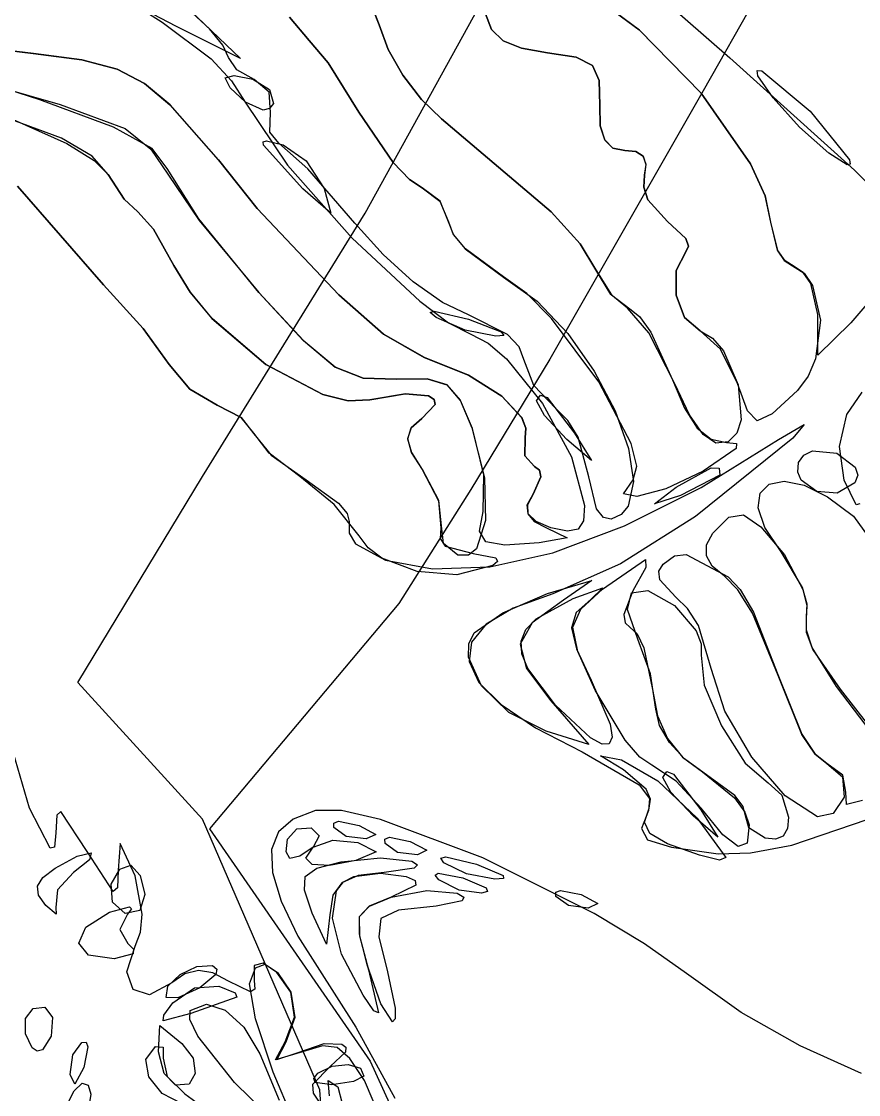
# Model space of a CAD drawing. Extents: x -886 to 651, y -59 to 942.
# Drawn here: x -199.21 to -170.37, y 56.71 to 93.68 of the extents above; entities that cross this region are included whole.
import ezdxf

# ---------------------------------------------------------------- set-up
doc = ezdxf.new("R2010")
doc.units = 0

msp = doc.modelspace()

# ---------------------------------------------------------------- linework, layer by layer
at = {"layer": 'IMAGES'}
for p, q in [((-168.62504, 103.833968), (-175.72465, 91.287068)), ((-187.36132, 87.078098), (-181.99608, 96.816378)), ((-175.72465, 91.287068), (-181.0059, 82.042928)), ((-192.9746, 77.998018), (-187.36132, 87.078098)), ((-181.0059, 82.042928), (-183.730295, 77.555377)), ((-197.26561, 70.900358), (-192.9746, 77.998018)), ((-183.730295, 77.555377), (-186.20707, 73.624958)), ((-186.20707, 73.624958), (-192.7266, 65.865188)), ((-192.9746, 66.195278), (-197.26561, 70.900358)), ((-188.92968, 56.869108), (-192.9746, 66.195278)), ((-192.7266, 65.865188), (-187.19731, 57.859328)), ((-187.19731, 57.859328), (-185.071933, 53.237257)), ((-188.70275, 53.691373), (-188.92968, 56.869108))]:
    msp.add_line(p, q, dxfattribs=at)
at = {"layer": 'Layer 1'}
for p, q in [((-186.87835, 93.563655), (-187.531535, 95.216705)), ((-187.531445, 95.217019), (-186.87826, 93.56397)), ((-192.727046, 93.431292), (-194.126237, 94.724478)), ((-195.86526, 94.614145), (-194.36075, 93.658486)), ((-193.88936, 93.51472), (-195.423975, 94.326402)), ((-193.65028, 94.29759), (-191.65945, 92.40092)), ((-177.154735, 94.500392), (-174.80567, 92.42583)), ((-183.22246, 93.9448), (-183.009897, 93.403019)), ((-183.008888, 93.403504), (-183.22145, 93.945285)), ((-178.974156, 94.167373), (-177.923312, 93.387469)), ((-177.919826, 93.38661), (-178.970667, 94.166514)), ((-194.36075, 93.658486), (-192.669112, 92.398357)), ((-189.969616, 93.824267), (-189.29787, 93.02774)), ((-189.29728, 93.027763), (-189.968996, 93.824396)), ((-186.570248, 92.718683), (-186.87835, 93.563655)), ((-186.87826, 93.56397), (-186.570158, 92.719)), ((-191.65945, 92.40092), (-193.88936, 93.51472)), ((-192.270867, 92.869187), (-192.727046, 93.431292)), ((-183.009897, 93.403019), (-182.610322, 93.016118)), ((-182.609313, 93.016602), (-183.008888, 93.403504)), ((-177.923312, 93.387469), (-175.792491, 91.209098)), ((-175.789013, 91.208239), (-177.919826, 93.38661)), ((-192.07615, 92.444297), (-192.270867, 92.869187)), ((-189.29787, 93.02774), (-188.639842, 92.252476)), ((-188.639222, 92.252601), (-189.29728, 93.027763)), ((-182.610322, 93.016118), (-181.983351, 92.758747)), ((-181.982341, 92.759231), (-182.609313, 93.016602)), ((-200.490569, 92.788554), (-198.79805, 92.57742)), ((-198.79614, 92.576663), (-200.488659, 92.787794)), ((-198.79805, 92.57742), (-197.126808, 92.357753)), ((-197.124898, 92.356995), (-198.79614, 92.576663)), ((-191.789932, 92.013185), (-192.07615, 92.444297)), ((-186.063269, 91.826444), (-186.570248, 92.718683)), ((-186.570158, 92.719), (-186.063179, 91.826763)), ((-181.983351, 92.758747), (-181.0886, 92.60556)), ((-181.08759, 92.606045), (-181.982341, 92.759231)), ((-181.0886, 92.60556), (-180.099654, 92.446902)), ((-180.098637, 92.447388), (-181.08759, 92.606045)), ((-180.099654, 92.446902), (-179.53893, 92.161378)), ((-179.537901, 92.161864), (-180.098637, 92.447388)), ((-198.578815, 90.98039), (-202.74637, 92.316249)), ((-197.126808, 92.357753), (-195.914672, 92.038737)), ((-195.912762, 92.037978), (-197.124898, 92.356995)), ((-192.669112, 92.398357), (-191.972341, 91.635845)), ((-188.639842, 92.252476), (-187.58874, 90.55859)), ((-187.58815, 90.558613), (-188.639222, 92.252601)), ((-179.53893, 92.161378), (-179.302491, 91.64435)), ((-179.30146, 91.644835), (-179.537901, 92.161864)), ((-174.80567, 92.42583), (-170.50758, 88.55237)), ((-201.441269, 91.848319), (-197.869707, 90.816936)), ((-195.914672, 92.038737), (-194.967411, 91.54749)), ((-194.965501, 91.546731), (-195.912762, 92.037978)), ((-192.18835, 91.741348), (-191.878233, 91.823852)), ((-192.011015, 91.397771), (-192.18835, 91.741348)), ((-191.878233, 91.823852), (-191.23378, 91.697518)), ((-191.18408, 91.68215), (-191.789932, 92.013185)), ((-185.427768, 90.993198), (-186.063269, 91.826444)), ((-186.063179, 91.826763), (-185.427678, 90.993517)), ((-173.834559, 91.806906), (-173.866874, 91.988081)), ((-173.866874, 91.988081), (-173.69861, 91.97852)), ((-173.308589, 91.045426), (-173.834559, 91.806906)), ((-173.69861, 91.97852), (-172.04, 90.5895)), ((-194.967411, 91.54749), (-194.09079, 90.81113)), ((-194.08888, 90.810373), (-194.965501, 91.546731)), ((-191.48346, 90.89642), (-192.011015, 91.397771)), ((-191.972341, 91.635845), (-191.50009, 90.905476)), ((-191.23378, 91.697518), (-190.662679, 91.335861)), ((-190.676227, 91.23945), (-191.18408, 91.68215)), ((-190.662679, 91.335861), (-190.52888, 90.85259)), ((-179.302491, 91.64435), (-179.2864, 90.79118)), ((-179.28539, 90.791665), (-179.30146, 91.644835)), ((-197.827728, 89.6633), (-201.88424, 91.145289)), ((-196.035394, 90.036185), (-198.578815, 90.98039)), ((-190.62565, 90.53987), (-190.676227, 91.23945)), ((-184.7341, 90.325205), (-185.427768, 90.993198)), ((-185.427678, 90.993517), (-184.73401, 90.32552)), ((-175.792491, 91.209098), (-174.09512, 88.775028)), ((-174.091643, 88.774169), (-175.789013, 91.208239)), ((-172.401489, 90.040233), (-173.308589, 91.045426)), ((-200.667871, 90.833535), (-197.648405, 89.473832)), ((-197.869707, 90.816936), (-195.63436, 89.994489)), ((-194.09079, 90.81113), (-192.42333, 88.91249)), ((-192.42142, 88.911733), (-194.08888, 90.810373)), ((-191.50009, 90.905476), (-190.039019, 88.727127)), ((-190.882559, 90.630394), (-191.48346, 90.89642)), ((-190.659157, 90.679746), (-190.882559, 90.630394)), ((-190.52888, 90.85259), (-190.659157, 90.679746)), ((-190.52888, 90.85259), (-190.52888, 90.85259)), ((-179.2864, 90.79118), (-179.26576, 90.08984)), ((-179.264758, 90.090325), (-179.28539, 90.791665)), ((-190.655744, 89.865431), (-190.62565, 90.53987)), ((-187.58874, 90.55859), (-186.398644, 88.822155)), ((-186.398054, 88.822177), (-187.58815, 90.558613)), ((-180.960956, 87.126259), (-184.7341, 90.325205)), ((-184.73401, 90.32552), (-180.960866, 87.12657)), ((-172.04, 90.5895), (-170.680428, 88.911444)), ((-172.04, 90.5895), (-172.04, 90.5895)), ((-194.70862, 89.307497), (-196.035394, 90.036185)), ((-195.63436, 89.994489), (-195.63432, 89.994494)), ((-195.63432, 89.994494), (-194.746936, 89.283814)), ((-190.34185, 89.48318), (-190.655744, 89.865431)), ((-179.26576, 90.08984), (-179.113596, 89.596489)), ((-179.112594, 89.596974), (-179.264758, 90.090325)), ((-171.39405, 89.13748), (-172.401489, 90.040233)), ((-196.77116, 89.034473), (-197.827728, 89.6633)), ((-190.879045, 89.532755), (-190.765898, 89.568799)), ((-190.86924, 89.414527), (-190.879045, 89.532755)), ((-190.765898, 89.568799), (-190.18915, 89.43547)), ((-189.34053, 88.602257), (-190.34185, 89.48318)), ((-179.113596, 89.596489), (-178.830447, 89.312093)), ((-178.82944, 89.312578), (-179.112594, 89.596974)), ((-197.648405, 89.473832), (-196.700621, 88.891417)), ((-194.746936, 89.283814), (-194.16187, 88.423594)), ((-194.19101, 88.618189), (-194.70862, 89.307497)), ((-189.50846, 87.91409), (-190.86924, 89.414527)), ((-190.18915, 89.43547), (-189.399921, 88.874032)), ((-178.830447, 89.312093), (-178.41685, 89.23762)), ((-178.41584, 89.238105), (-178.82944, 89.312578)), ((-178.41685, 89.23762), (-178.038389, 89.198911)), ((-178.037374, 89.199396), (-178.41584, 89.238105)), ((-178.038389, 89.198911), (-177.793134, 89.034521)), ((-177.79212, 89.035006), (-178.037374, 89.199396)), ((-170.758074, 88.741458), (-171.39405, 89.13748)), ((-196.21986, 88.411639), (-196.77116, 89.034473)), ((-196.700621, 88.891417), (-196.22214, 88.41138)), ((-192.42333, 88.91249), (-191.08318, 87.23319)), ((-191.08127, 87.232433), (-192.42142, 88.911733)), ((-189.399921, 88.874032), (-188.77822, 87.92182)), ((-186.398644, 88.822155), (-185.84196, 88.233257)), ((-185.84137, 88.233279), (-186.398054, 88.822177)), ((-177.793134, 89.034521), (-177.691232, 88.757357)), ((-177.690221, 88.757842), (-177.79212, 89.035006)), ((-177.691232, 88.757357), (-177.74283, 88.380325)), ((-177.74182, 88.38081), (-177.690221, 88.757842)), ((-174.09512, 88.775028), (-173.586088, 87.6755)), ((-173.582607, 87.67464), (-174.091643, 88.774169)), ((-170.651961, 88.761324), (-170.758074, 88.741458)), ((-170.680428, 88.911444), (-170.651961, 88.761324)), ((-196.22214, 88.41138), (-195.67098, 87.555783)), ((-195.6687, 87.556041), (-196.21986, 88.411639)), ((-193.099101, 86.884475), (-194.19101, 88.618189)), ((-194.16187, 88.423594), (-193.089099, 86.82752)), ((-190.039019, 88.727127), (-187.810735, 86.209212)), ((-187.71785, 86.72889), (-189.34053, 88.602257)), ((-177.74283, 88.380325), (-177.76926, 87.970527)), ((-177.76825, 87.971011), (-177.74182, 88.38081)), ((-170.50758, 88.55237), (-169.986584, 88.036907)), ((-196.37992, 84.603922), (-199.34256, 88.006702)), ((-199.34254, 88.007146), (-196.3799, 84.604366)), ((-185.84196, 88.233257), (-185.40633, 87.94492)), ((-185.40574, 87.944943), (-185.84137, 88.233279)), ((-188.548196, 87.076414), (-189.50846, 87.91409)), ((-188.77822, 87.92182), (-188.77822, 87.92179)), ((-188.77822, 87.92179), (-188.548196, 87.076414)), ((-185.40633, 87.94492), (-184.787865, 87.491688)), ((-184.787264, 87.49171), (-185.40574, 87.944943)), ((-177.76926, 87.970527), (-177.629455, 87.534188)), ((-177.628445, 87.534672), (-177.76825, 87.971011)), ((-173.586088, 87.6755), (-173.39795, 86.76812)), ((-173.39446, 86.76726), (-173.582607, 87.67464)), ((-195.67098, 87.555783), (-195.19887, 87.12422)), ((-195.19659, 87.124479), (-195.6687, 87.556041)), ((-184.787865, 87.491688), (-184.49661, 86.77466)), ((-184.49602, 86.774683), (-184.787264, 87.49171)), ((-177.629455, 87.534188), (-176.9546, 86.790545)), ((-176.95359, 86.79103), (-177.628445, 87.534672)), ((-195.19887, 87.12422), (-194.66177, 86.527222)), ((-194.65949, 86.52748), (-195.19659, 87.124479)), ((-191.08318, 87.23319), (-188.27828, 84.26115)), ((-188.27637, 84.260393), (-191.08127, 87.232433)), ((-179.955163, 86.019289), (-180.960956, 87.126259)), ((-180.960866, 87.12657), (-179.955073, 86.019602)), ((-194.66177, 86.527222), (-193.95436, 85.27387)), ((-193.95208, 85.274129), (-194.65949, 86.52748)), ((-191.03121, 84.347369), (-193.099101, 86.884475)), ((-193.089099, 86.82752), (-191.02917, 84.347654)), ((-186.749832, 85.647851), (-187.71785, 86.72889)), ((-184.49661, 86.77466), (-184.328907, 86.344714)), ((-184.327993, 86.34572), (-184.49602, 86.774683)), ((-176.9546, 86.790545), (-176.323506, 86.205819)), ((-176.322504, 86.206307), (-176.95359, 86.79103)), ((-173.39795, 86.76812), (-173.173281, 85.798226)), ((-173.153826, 85.792349), (-173.39446, 86.76726)), ((-187.810735, 86.209212), (-185.482611, 84.038475)), ((-184.328907, 86.344714), (-183.915304, 85.842988)), ((-183.913557, 85.846664), (-184.327993, 86.34572)), ((-176.323506, 86.205819), (-176.231069, 85.941498)), ((-176.230062, 85.941985), (-176.322504, 86.206307)), ((-183.915304, 85.842988), (-182.59944, 84.8737)), ((-182.59497, 84.886143), (-183.913557, 85.846664)), ((-179.41409, 85.120855), (-179.955163, 86.019289)), ((-179.955073, 86.019602), (-179.414, 85.12117)), ((-176.231069, 85.941498), (-176.31534, 85.741755)), ((-176.31433, 85.74224), (-176.230062, 85.941985)), ((-173.173281, 85.798226), (-172.933962, 85.449856)), ((-172.897003, 85.438548), (-173.153826, 85.792349)), ((-185.714517, 84.712489), (-186.749832, 85.647851)), ((-176.31534, 85.741755), (-176.65535, 85.098026)), ((-176.65434, 85.09851), (-176.31433, 85.74224)), ((-172.933962, 85.449856), (-172.64289, 85.25858)), ((-172.58461, 85.24064), (-172.897003, 85.438548)), ((-193.95436, 85.27387), (-193.395323, 84.349163)), ((-193.393043, 84.349422), (-193.95208, 85.274129)), ((-178.904814, 84.269901), (-179.41409, 85.120855)), ((-179.414, 85.12117), (-178.881432, 84.262958)), ((-176.65535, 85.098026), (-176.656364, 84.254734)), ((-176.655354, 84.255217), (-176.65434, 85.09851)), ((-172.64289, 85.25858), (-172.246272, 85.012968)), ((-172.272155, 85.032583), (-172.58461, 85.24064)), ((-184.703266, 83.996522), (-185.714517, 84.712489)), ((-182.59944, 84.8737), (-181.446128, 84.047175)), ((-181.802141, 84.312636), (-182.59497, 84.886143)), ((-172.015181, 84.651154), (-172.272155, 85.032583)), ((-172.246272, 85.012968), (-171.952903, 84.587421)), ((-195.014036, 83.104824), (-196.37992, 84.603922)), ((-196.3799, 84.604366), (-195.014011, 83.105266)), ((-193.395323, 84.349163), (-192.644475, 83.447128)), ((-192.642195, 83.447388), (-193.393043, 84.349422)), ((-189.495973, 82.690297), (-191.03121, 84.347369)), ((-191.02917, 84.347654), (-189.493933, 82.69058)), ((-180.947615, 83.45021), (-181.802141, 84.312636)), ((-171.77408, 83.58543), (-172.015181, 84.651154)), ((-171.952903, 84.587421), (-171.68371, 83.390249)), ((-188.27828, 84.26115), (-186.732225, 82.907821)), ((-186.730281, 82.907178), (-188.27637, 84.260393)), ((-185.482611, 84.038475), (-184.489663, 83.297904)), ((-183.80744, 83.57367), (-184.703266, 83.996522)), ((-181.446128, 84.047175), (-180.387029, 82.926797)), ((-178.33055, 83.803005), (-178.904814, 84.269901)), ((-178.881432, 84.262958), (-178.25117, 83.77861)), ((-176.656364, 84.254734), (-176.36546, 83.475407)), ((-176.36445, 83.47589), (-176.655354, 84.255217)), ((-170.083696, 83.941966), (-170.63221, 83.29711)), ((-185.125741, 83.654104), (-184.984051, 83.703808)), ((-184.92101, 83.475676), (-185.125741, 83.654104)), ((-184.984051, 83.703808), (-183.80756, 83.423846)), ((-182.463817, 82.88945), (-183.80744, 83.57367)), ((-177.593715, 82.957115), (-178.33055, 83.803005)), ((-178.25117, 83.77861), (-177.918405, 83.518307)), ((-171.76708, 82.18055), (-171.77408, 83.58543)), ((-192.644475, 83.447128), (-190.788695, 81.863159)), ((-190.786415, 81.863419), (-192.642195, 83.447388)), ((-183.926009, 83.043798), (-184.92101, 83.475676)), ((-184.489663, 83.297904), (-183.72202, 82.901656)), ((-183.80756, 83.423846), (-182.680338, 82.985809)), ((-179.311615, 81.264135), (-180.947615, 83.45021)), ((-177.918405, 83.518307), (-177.52969, 82.970801)), ((-176.36546, 83.475407), (-175.82972, 83.023575)), ((-175.82871, 83.02406), (-176.36445, 83.47589)), ((-171.68371, 83.390249), (-171.850913, 82.054528)), ((-170.63221, 83.29711), (-171.76708, 82.18055)), ((-194.1218, 81.863662), (-195.014036, 83.104824)), ((-195.014011, 83.105266), (-194.12177, 81.864106)), ((-186.732225, 82.907821), (-185.32792, 82.10253)), ((-185.32601, 82.101773), (-186.730281, 82.907178)), ((-182.86182, 82.83389), (-183.926009, 83.043798)), ((-183.72202, 82.901656), (-183.130586, 82.594984)), ((-182.591975, 82.864405), (-182.86182, 82.833888)), ((-182.86182, 82.833888), (-182.86182, 82.83389)), ((-182.680338, 82.985809), (-182.591975, 82.864405)), ((-182.062115, 82.465666), (-182.463817, 82.88945)), ((-180.387029, 82.926797), (-179.473653, 81.628586)), ((-176.69356, 81.194965), (-177.593715, 82.957115)), ((-177.52969, 82.970801), (-176.77779, 81.33492)), ((-175.82972, 83.023575), (-175.397007, 82.770623)), ((-175.126331, 82.389961), (-175.82871, 83.02406)), ((-188.398953, 81.767528), (-189.495973, 82.690297)), ((-189.493933, 82.69058), (-188.396913, 81.76781)), ((-183.130586, 82.594984), (-182.498138, 82.058972)), ((-181.90021, 82.03558), (-182.062115, 82.465666)), ((-175.397007, 82.770623), (-175.023228, 82.335878)), ((-185.32792, 82.10253), (-183.808707, 81.491295)), ((-183.806797, 81.490537), (-185.32601, 82.101773)), ((-174.54168, 81.20952), (-175.126331, 82.389961)), ((-175.023228, 82.335878), (-174.51225, 81.155732)), ((-193.406762, 81.016104), (-194.1218, 81.863662)), ((-194.12177, 81.864106), (-193.406741, 81.016552)), ((-190.788695, 81.863159), (-188.829715, 80.826125)), ((-188.827435, 80.826385), (-190.786415, 81.863419)), ((-187.4356, 81.38632), (-188.398953, 81.767528)), ((-188.396913, 81.76781), (-187.43356, 81.386602)), ((-182.498138, 82.058972), (-181.251094, 80.511592)), ((-181.550445, 81.141857), (-181.90021, 82.03558)), ((-171.850913, 82.054528), (-172.103037, 81.455794)), ((-186.30137, 81.353929), (-187.4356, 81.38632)), ((-187.43356, 81.386602), (-186.29933, 81.354214)), ((-185.228241, 81.361643), (-186.30137, 81.353929)), ((-186.29933, 81.354214), (-185.227305, 81.362432)), ((-184.545838, 81.15461), (-185.228241, 81.361643)), ((-185.227305, 81.362432), (-184.548241, 81.158068)), ((-183.808707, 81.491295), (-182.656024, 80.773742)), ((-182.654114, 80.772984), (-183.806797, 81.490537)), ((-179.473653, 81.628586), (-178.757511, 80.268565)), ((-172.103037, 81.455794), (-172.47011, 80.96772)), ((-192.46692, 80.463352), (-193.406762, 81.016104)), ((-193.406741, 81.016552), (-192.4669, 80.463806)), ((-184.548241, 81.158068), (-184.092042, 80.631627)), ((-184.08204, 80.621727), (-184.545838, 81.15461)), ((-180.79655, 80.34539), (-181.550445, 81.141857)), ((-178.203262, 79.138984), (-179.311615, 81.264135)), ((-176.77779, 81.33492), (-176.36964, 80.353907)), ((-176.187061, 80.128676), (-176.69356, 81.194965)), ((-174.199262, 80.259327), (-174.54168, 81.20952)), ((-174.51225, 81.155732), (-174.416329, 79.952586)), ((-188.829715, 80.826125), (-187.949867, 80.60776)), ((-187.947587, 80.60802), (-188.827435, 80.826385)), ((-187.949867, 80.60776), (-187.21023, 80.64019)), ((-187.20795, 80.640449), (-187.947587, 80.60802)), ((-187.21023, 80.64019), (-185.984308, 80.850523)), ((-185.982036, 80.850782), (-187.20795, 80.640449)), ((-185.984308, 80.850523), (-185.186472, 80.782721)), ((-185.1842, 80.782981), (-185.982036, 80.850782)), ((-185.186472, 80.782721), (-184.990208, 80.659446)), ((-184.987933, 80.659705), (-185.1842, 80.782981)), ((-184.990208, 80.659446), (-184.951508, 80.484548)), ((-184.949231, 80.484807), (-184.987933, 80.659705)), ((-184.092042, 80.631627), (-183.68861, 79.673614)), ((-183.66473, 79.651889), (-184.08204, 80.621727)), ((-182.656024, 80.773742), (-181.970266, 80.029685)), ((-181.968356, 80.028928), (-182.654114, 80.772984)), ((-181.45887, 80.6051), (-181.322331, 80.809332)), ((-181.322331, 80.809332), (-181.091211, 80.719503)), ((-181.091211, 80.719503), (-180.15332, 79.49439)), ((-172.47011, 80.96772), (-173.340958, 80.159144)), ((-170.775826, 80.136839), (-170.246561, 80.904719)), ((-191.643026, 80.037956), (-192.46692, 80.463352)), ((-192.4669, 80.463806), (-191.641197, 80.031435)), ((-184.951508, 80.484548), (-185.4142, 80.003765)), ((-185.41192, 80.004024), (-184.949231, 80.484807)), ((-181.188934, 80.102328), (-181.45887, 80.6051)), ((-181.251094, 80.511592), (-180.262677, 78.684844)), ((-180.384218, 79.934532), (-180.79655, 80.34539)), ((-178.757511, 80.268565), (-178.290113, 78.962756)), ((-176.36964, 80.353907), (-175.928727, 79.672545)), ((-173.858181, 79.916108), (-174.199262, 80.259327)), ((-191.20671, 79.4966), (-191.643026, 80.037956)), ((-191.641197, 80.031435), (-191.20059, 79.473309)), ((-185.4142, 80.003765), (-185.78248, 79.674038)), ((-185.7802, 79.674301), (-185.41192, 80.004024)), ((-181.970266, 80.029685), (-181.833858, 79.67266)), ((-181.831948, 79.671903), (-181.968356, 80.028928)), ((-180.42027, 79.27756), (-181.188934, 80.102328)), ((-180.031567, 79.353444), (-180.384218, 79.934532)), ((-175.723277, 79.452546), (-176.187061, 80.128676)), ((-174.416329, 79.952586), (-174.561373, 79.489089)), ((-173.340958, 80.159144), (-173.858181, 79.916108)), ((-171.020874, 79.036326), (-170.775826, 80.136839)), ((-185.78248, 79.674038), (-185.902604, 79.297331)), ((-185.900324, 79.297594), (-185.7802, 79.674301)), ((-183.68861, 79.673614), (-183.260153, 77.954613)), ((-183.282335, 78.064407), (-183.66473, 79.651889)), ((-181.833858, 79.67266), (-181.85183, 79.33894)), ((-181.84992, 79.338183), (-181.831948, 79.671903)), ((-175.928727, 79.672545), (-175.448639, 79.283376)), ((-173.1225, 79.275939), (-172.238011, 79.790452)), ((-172.238011, 79.790452), (-172.634977, 79.319533)), ((-190.674497, 78.80018), (-191.20671, 79.4966)), ((-191.20059, 79.473309), (-190.601951, 78.741467)), ((-185.902604, 79.297331), (-185.774176, 78.83343)), ((-185.771896, 78.833693), (-185.900324, 79.297594)), ((-181.85183, 79.33894), (-181.863495, 78.711956)), ((-181.861667, 78.7112), (-181.84992, 79.338183)), ((-179.57353, 78.548742), (-180.42027, 79.27756)), ((-180.15332, 79.49439), (-179.57353, 78.548742)), ((-180.15332, 79.49439), (-180.15332, 79.49439)), ((-179.6551, 77.98975), (-180.031567, 79.353444)), ((-178.008295, 78.352713), (-178.203262, 79.138984)), ((-172.634977, 79.319533), (-175.98486, 76.617859)), ((-175.794899, 77.626272), (-173.1225, 79.275939)), ((-175.284998, 79.147855), (-175.723277, 79.452546)), ((-175.448639, 79.283376), (-174.92296, 79.17894)), ((-174.85501, 79.195885), (-175.284998, 79.147855)), ((-174.92296, 79.17894), (-174.56785, 79.142836)), ((-174.561373, 79.489089), (-174.85501, 79.195885)), ((-174.56785, 79.142836), (-174.58286, 78.965086)), ((-189.62, 78.00197), (-190.674497, 78.80018)), ((-185.774176, 78.83343), (-185.3968, 78.242125)), ((-185.39452, 78.242384), (-185.771896, 78.833693)), ((-178.290113, 78.962756), (-178.122968, 77.827181)), ((-174.58286, 78.965086), (-175.72275, 78.185249)), ((-172.259328, 78.740009), (-171.951906, 78.885354)), ((-171.951906, 78.885354), (-171.11649, 78.801106)), ((-171.11649, 78.801106), (-170.485219, 78.325416)), ((-170.86824, 77.876959), (-171.020874, 79.036326)), ((-190.601951, 78.741467), (-189.3963, 77.891439)), ((-181.863495, 78.711956), (-181.53562, 78.347436)), ((-181.53371, 78.346679), (-181.861667, 78.7112)), ((-180.262677, 78.684844), (-179.81468, 77.004056)), ((-172.460813, 78.155009), (-172.43552, 78.483577)), ((-172.43552, 78.483577), (-172.259328, 78.740009)), ((-185.3968, 78.242125), (-184.839889, 77.159217)), ((-184.831328, 77.179631), (-185.39452, 78.242384)), ((-183.30284, 76.800389), (-183.282335, 78.064407)), ((-181.53562, 78.347436), (-181.362773, 78.217164)), ((-181.360852, 78.216408), (-181.53371, 78.346679)), ((-181.362773, 78.217164), (-181.313418, 77.993763)), ((-181.311492, 77.993007), (-181.360852, 78.216408)), ((-178.13885, 77.885823), (-178.008295, 78.352713)), ((-175.72275, 78.185249), (-177.007432, 77.580307)), ((-176.65499, 77.633623), (-175.443944, 78.301557)), ((-175.15161, 78.05096), (-176.50209, 77.342258)), ((-175.443944, 78.301557), (-175.171808, 78.294164)), ((-175.171808, 78.294164), (-175.15161, 78.05096)), ((-175.15161, 78.05096), (-175.15161, 78.05096)), ((-172.342642, 77.871412), (-172.460813, 78.155009)), ((-170.398764, 78.047041), (-170.4924, 77.786056)), ((-170.485219, 78.325416), (-170.398764, 78.047041)), ((-188.43141, 77.041807), (-189.62, 78.00197)), ((-189.3963, 77.891439), (-188.285474, 77.084227)), ((-183.260153, 77.954613), (-183.215775, 76.48213)), ((-181.313418, 77.993763), (-181.57942, 77.392861)), ((-181.57751, 77.392104), (-181.311492, 77.993007)), ((-179.390809, 76.889458), (-179.6551, 77.98975)), ((-178.462862, 77.399935), (-178.13885, 77.885823)), ((-178.122968, 77.827181), (-178.307587, 76.977862)), ((-173.762048, 77.425646), (-173.450534, 77.737673)), ((-173.450534, 77.737673), (-172.930857, 77.835401)), ((-172.930857, 77.835401), (-172.244524, 77.698368)), ((-171.80959, 77.487123), (-172.342642, 77.871412)), ((-172.244524, 77.698368), (-171.433043, 77.306112)), ((-170.4924, 77.78606), (-171.103722, 77.426681)), ((-170.454539, 77.027258), (-170.86824, 77.876959)), ((-170.4924, 77.786056), (-170.4924, 77.78606)), ((-181.780142, 77.021735), (-181.57751, 77.392104)), ((-181.57942, 77.392861), (-181.777944, 77.030738)), ((-178.003262, 77.308316), (-178.462862, 77.399935)), ((-178.429395, 76.30679), (-175.794899, 77.626272)), ((-177.007432, 77.580307), (-178.003262, 77.308316)), ((-177.397495, 77.058174), (-176.65499, 77.633623)), ((-176.50209, 77.342258), (-177.397495, 77.058174)), ((-173.823892, 76.919783), (-173.762048, 77.425646)), ((-171.103722, 77.426681), (-171.80959, 77.487123)), ((-171.433043, 77.306112), (-170.53792, 76.63817)), ((-187.57681, 75.956), (-188.43141, 77.041807)), ((-188.285474, 77.084227), (-187.983324, 76.723919)), ((-184.839889, 77.159217), (-184.75775, 76.229135)), ((-184.73408, 76.298014), (-184.831328, 77.179631)), ((-181.74921, 76.710623), (-181.780142, 77.021735)), ((-181.777944, 77.030738), (-181.765931, 76.715572)), ((-179.81468, 77.004056), (-179.845219, 76.478798)), ((-178.307587, 76.977862), (-178.547905, 76.696805)), ((-173.594558, 76.240547), (-173.823892, 76.919783)), ((-170.319537, 77.06497), (-170.454539, 77.027258)), ((-187.983324, 76.723919), (-187.91483, 76.455309)), ((-183.422939, 76.122499), (-183.30284, 76.800389)), ((-181.765931, 76.715572), (-181.544175, 76.449344)), ((-181.480566, 76.450861), (-181.74921, 76.710623)), ((-179.159561, 76.593497), (-179.390809, 76.889458)), ((-178.89548, 76.53082), (-179.159561, 76.593497)), ((-178.547905, 76.696805), (-178.89548, 76.53082)), ((-175.98486, 76.617859), (-178.564906, 74.991306)), ((-175.38762, 76.048988), (-174.840638, 76.600273)), ((-174.840638, 76.600273), (-174.333034, 76.685709)), ((-174.333034, 76.685709), (-173.737055, 76.266677)), ((-170.53792, 76.638183), (-169.883789, 75.722073)), ((-170.53792, 76.63817), (-170.53792, 76.638183)), ((-187.91483, 76.455309), (-187.920992, 76.049395)), ((-184.75775, 76.229135), (-184.785373, 75.864865)), ((-184.664479, 75.693145), (-184.73408, 76.298014)), ((-183.215775, 76.48213), (-183.527594, 75.510927)), ((-181.544175, 76.449344), (-181.11347, 76.234031)), ((-180.97006, 76.234544), (-181.480566, 76.450861)), ((-181.11347, 76.234031), (-180.406619, 75.889693)), ((-180.395252, 76.112471), (-180.97006, 76.234544)), ((-180.898643, 75.373698), (-178.429395, 76.30679)), ((-180.029524, 76.187746), (-180.395252, 76.112471)), ((-179.845219, 76.478798), (-180.029524, 76.187746)), ((-173.737055, 76.266677), (-172.92495, 75.304559)), ((-173.03254, 75.4084), (-173.594558, 76.240547)), ((-187.920992, 76.049395), (-187.694844, 75.684562)), ((-187.258587, 75.540594), (-187.57681, 75.956)), ((-184.785373, 75.864865), (-184.610496, 75.596522)), ((-183.208353, 75.753466), (-183.422939, 76.122499)), ((-180.406619, 75.889693), (-181.36809, 75.713269)), ((-175.604716, 75.648822), (-175.38762, 76.048988)), ((-187.694844, 75.684562), (-186.661034, 75.115634)), ((-186.795635, 75.191453), (-187.258587, 75.540594)), ((-184.16773, 75.295764), (-184.664479, 75.693145)), ((-184.610496, 75.596522), (-183.64947, 75.34461)), ((-183.527594, 75.510927), (-183.808365, 75.292918)), ((-182.557322, 75.636115), (-183.208353, 75.753466)), ((-181.36809, 75.713269), (-182.557322, 75.636115)), ((-175.610794, 75.267422), (-175.604716, 75.648822)), ((-185.577881, 74.723631), (-186.795635, 75.191453)), ((-186.661034, 75.115634), (-185.044239, 74.823516)), ((-183.808365, 75.292918), (-184.16773, 75.295764)), ((-183.64947, 75.34461), (-182.86942, 75.199684)), ((-183.0753, 74.883199), (-180.898643, 75.373698)), ((-182.801265, 75.075582), (-182.97137, 74.93148)), ((-182.86942, 75.199684), (-182.801265, 75.075582)), ((-179.19239, 74.11636), (-177.708067, 75.139608)), ((-177.708067, 75.139608), (-177.699535, 74.864564)), ((-177.10189, 74.986148), (-176.705973, 75.270315)), ((-176.705973, 75.270315), (-176.312174, 75.313269)), ((-176.312174, 75.313269), (-174.85531, 74.541957)), ((-175.406524, 74.9073), (-175.610794, 75.267422)), ((-172.304151, 74.17698), (-173.03254, 75.4084)), ((-172.92495, 75.30459), (-172.283309, 74.112455)), ((-172.92495, 75.304559), (-172.92495, 75.30459)), ((-184.208232, 74.615863), (-185.577881, 74.723631)), ((-185.044239, 74.823516), (-183.0753, 74.883199)), ((-182.97137, 74.93148), (-184.208232, 74.615863)), ((-178.564906, 74.991306), (-180.90073, 73.954299)), ((-177.699535, 74.864564), (-178.14544, 74.06332)), ((-177.248281, 74.73919), (-177.10189, 74.986148)), ((-177.215305, 74.441566), (-177.248281, 74.73919)), ((-174.99258, 74.570968), (-175.406524, 74.9073)), ((-181.07892, 73.965112), (-179.552036, 74.416324)), ((-179.552036, 74.416324), (-180.53001, 73.743236)), ((-176.66818, 73.844198), (-177.215305, 74.441566)), ((-174.522801, 74.098927), (-174.99258, 74.570968)), ((-174.85531, 74.54196), (-174.444735, 74.1031)), ((-174.85531, 74.541957), (-174.85531, 74.54196)), ((-182.624974, 73.305413), (-181.07892, 73.965112)), ((-180.90073, 73.954299), (-182.262462, 73.46816)), ((-180.1993, 73.797437), (-179.181103, 74.164462)), ((-179.935905, 73.431174), (-179.19239, 74.11636)), ((-179.181103, 74.164462), (-179.59296, 73.767727)), ((-178.1454, 74.06332), (-178.449714, 73.246409)), ((-178.333575, 73.416844), (-178.190682, 73.997782)), ((-178.190682, 73.997782), (-177.623849, 74.069133)), ((-178.14544, 74.06332), (-178.1454, 74.06332)), ((-177.623849, 74.069133), (-176.71144, 73.558872)), ((-174.017383, 73.296467), (-174.522801, 74.098927)), ((-174.444735, 74.1031), (-173.98643, 73.323089)), ((-172.143519, 73.606828), (-172.304151, 74.17698)), ((-172.283309, 74.112455), (-172.150572, 73.549427)), ((-180.52999, 73.743322), (-181.6125, 72.955487)), ((-181.480401, 73.094446), (-180.1993, 73.797437)), ((-180.53001, 73.743236), (-180.52999, 73.743322)), ((-179.59292, 73.767724), (-180.095644, 73.311105)), ((-179.59296, 73.767727), (-179.59292, 73.767724)), ((-176.256584, 73.454203), (-176.66818, 73.844198)), ((-172.1569, 73.16519), (-172.143519, 73.606828)), ((-183.60789, 72.617782), (-182.624974, 73.305413)), ((-182.262462, 73.46816), (-183.196788, 72.913778)), ((-180.095644, 73.311105), (-180.260891, 72.788491)), ((-180.21226, 72.809601), (-179.935905, 73.431174)), ((-178.449714, 73.246409), (-178.408429, 72.95618)), ((-177.97416, 72.398342), (-178.333575, 73.416844)), ((-176.71144, 73.558876), (-175.959255, 72.681226)), ((-176.71144, 73.558872), (-176.71144, 73.558876)), ((-175.88809, 72.861722), (-176.256584, 73.454203)), ((-173.14246, 71.149378), (-174.017383, 73.296467)), ((-173.98643, 73.323089), (-173.1504, 71.18077)), ((-172.150572, 73.549427), (-172.17599, 73.10467)), ((-183.196788, 72.913778), (-183.7049, 72.297597)), ((-181.6125, 72.955487), (-182.031755, 72.228881)), ((-181.831972, 72.728499), (-181.480401, 73.094446)), ((-178.408429, 72.95618), (-178.2343, 72.80004)), ((-175.44142, 71.391258), (-175.88809, 72.861722)), ((-172.17599, 73.10467), (-172.168164, 72.642073)), ((-172.158206, 72.711599), (-172.1569, 73.16519)), ((-183.796358, 72.230231), (-183.60789, 72.617782)), ((-181.994328, 72.33203), (-181.831972, 72.728499)), ((-180.260891, 72.788491), (-180.087778, 72.058515)), ((-180.04163, 71.973478), (-180.21226, 72.809601)), ((-178.2343, 72.80004), (-177.992925, 72.574969)), ((-177.992925, 72.574969), (-177.768596, 72.09707)), ((-175.959255, 72.681226), (-175.787359, 72.231604)), ((-172.168164, 72.642073), (-171.944913, 72.030477)), ((-171.964682, 72.1089), (-172.158206, 72.711599)), ((-183.803909, 71.779173), (-183.796358, 72.230231)), ((-183.7049, 72.297597), (-183.787991, 71.626064)), ((-182.031755, 72.228881), (-181.809497, 71.390808)), ((-181.970044, 71.889375), (-181.994328, 72.33203)), ((-177.539156, 71.207207), (-177.97416, 72.398342)), ((-175.787359, 72.231604), (-175.79183, 71.849566)), ((-171.12817, 70.77048), (-171.964682, 72.1089)), ((-183.353557, 70.792492), (-183.803909, 71.779173)), ((-181.7617, 71.384869), (-181.970044, 71.889375)), ((-180.087778, 72.058515), (-179.57542, 70.979814)), ((-179.44419, 70.64464), (-180.04163, 71.973478)), ((-177.768596, 72.09707), (-177.47123, 70.66324)), ((-175.79183, 71.849566), (-175.683736, 70.809872)), ((-171.944913, 72.030477), (-171.00573, 70.67869)), ((-183.787991, 71.626064), (-183.447254, 70.905623)), ((-181.809497, 71.390808), (-180.96747, 70.268572)), ((-180.80314, 70.127647), (-181.7617, 71.384869)), ((-174.974441, 69.914065), (-175.44142, 71.391258)), ((-177.35421, 69.985012), (-177.539156, 71.207207)), ((-173.1504, 71.18077), (-172.319681, 69.123289)), ((-172.318193, 69.114113), (-173.14246, 71.149378)), ((-183.447254, 70.905623), (-182.683882, 70.14272)), ((-182.411427, 69.869646), (-183.353557, 70.792492)), ((-179.57542, 70.979814), (-178.926738, 69.463392)), ((-178.405146, 68.918229), (-179.44419, 70.64464)), ((-177.47123, 70.66324), (-177.29626, 69.756857)), ((-175.683736, 70.809872), (-175.093565, 69.407553)), ((-170.10694, 69.416328), (-171.12817, 70.77048)), ((-171.00573, 70.67869), (-170.028119, 69.421165)), ((-180.96747, 70.268572), (-179.66218, 68.761182)), ((-182.683882, 70.14272), (-181.499066, 69.3438)), ((-179.602783, 68.994147), (-180.80314, 70.127647)), ((-177.226098, 69.425166), (-177.35421, 69.985012)), ((-174.042017, 68.334352), (-174.974441, 69.914065)), ((-181.13211, 69.222542), (-182.411427, 69.869646)), ((-177.29626, 69.756857), (-176.949137, 68.979338)), ((-181.499066, 69.3438), (-179.894, 68.515309)), ((-179.66218, 68.761182), (-181.13211, 69.222542)), ((-178.926738, 69.463392), (-178.860733, 69.017538)), ((-176.879807, 68.833744), (-177.226098, 69.425166)), ((-175.093565, 69.407553), (-174.274644, 68.125253)), ((-198.93048, 66.572689), (-199.57237, 68.78295)), ((-179.206528, 68.77752), (-179.602783, 68.994147)), ((-178.956588, 68.787116), (-179.206528, 68.77752)), ((-178.860733, 69.017538), (-178.956588, 68.787116)), ((-177.899735, 68.334037), (-178.405146, 68.918229)), ((-176.949137, 68.979338), (-176.432413, 68.334887)), ((-176.364261, 68.275979), (-176.879807, 68.833744)), ((-172.319681, 69.123289), (-171.867134, 68.43511)), ((-171.867604, 68.432694), (-172.318193, 69.114113)), ((-179.894, 68.515309), (-177.927086, 67.374142)), ((-171.46478, 68.108458), (-171.867604, 68.432694)), ((-171.867134, 68.43511), (-171.46359, 68.10839)), ((-178.46177, 67.894321), (-179.253979, 68.377182)), ((-179.253979, 68.377182), (-178.53307, 68.239293)), ((-178.53307, 68.239293), (-177.278906, 67.512802)), ((-177.48926, 68.0494), (-177.899735, 68.334037)), ((-176.647966, 67.508803), (-177.48926, 68.0494)), ((-176.432413, 68.334887), (-175.74864, 67.82771)), ((-175.72838, 67.817102), (-176.364261, 68.275979)), ((-174.274644, 68.125253), (-173.4803, 67.445616)), ((-172.894985, 67.003236), (-174.042017, 68.334352)), ((-170.912041, 67.708651), (-171.46478, 68.108458)), ((-171.46359, 68.10839), (-170.927009, 67.656736)), ((-177.682304, 67.229054), (-178.46177, 67.894321)), ((-177.10639, 67.631205), (-176.969857, 67.835437)), ((-176.969857, 67.835437), (-176.738739, 67.745608)), ((-176.738739, 67.745608), (-175.80084, 66.520495)), ((-175.74864, 67.82771), (-174.639486, 66.926906)), ((-174.634315, 67.005719), (-175.72838, 67.817102)), ((-170.81066, 67.130001), (-170.912041, 67.708651)), ((-177.927086, 67.374142), (-177.570694, 66.908869)), ((-177.278906, 67.512802), (-175.93217, 66.228993)), ((-176.836461, 67.128433), (-177.10639, 67.631205)), ((-175.78826, 66.57154), (-176.647966, 67.508803)), ((-173.4803, 67.445616), (-173.013459, 67.015697)), ((-170.927009, 67.656736), (-170.86448, 66.95343)), ((-177.530873, 66.879712), (-177.682304, 67.229054)), ((-176.06779, 66.303665), (-176.836461, 67.128433)), ((-174.340082, 66.63508), (-174.634315, 67.005719)), ((-173.013459, 67.015697), (-172.78214, 66.259786)), ((-171.78418, 66.271838), (-172.894985, 67.003236)), ((-170.86448, 66.95343), (-171.248104, 66.389178)), ((-170.784511, 66.696138), (-170.81066, 67.130001)), ((-198.217781, 65.199985), (-198.93048, 66.572689)), ((-177.74731, 66.090173), (-177.57702, 66.576871)), ((-177.570694, 66.908869), (-177.60454, 66.489199)), ((-177.57702, 66.576871), (-177.530873, 66.879712)), ((-175.048596, 65.654148), (-175.78826, 66.57154)), ((-174.639486, 66.926906), (-174.28813, 66.436201)), ((-174.27783, 66.351912), (-174.340082, 66.63508)), ((-170.2337, 66.84224), (-170.784511, 66.696138)), ((-197.992926, 66.33207), (-198.0222, 65.720084)), ((-197.84692, 66.454612), (-197.992926, 66.33207)), ((-196.94741, 65.077549), (-197.84692, 66.454612)), ((-189.847918, 66.19871), (-190.352095, 65.753957)), ((-189.08176, 66.497889), (-189.847918, 66.19871)), ((-188.178813, 66.493677), (-189.08176, 66.497889)), ((-186.835442, 66.183373), (-188.178813, 66.493677)), ((-177.60454, 66.489199), (-177.849887, 65.87137)), ((-175.221054, 65.574847), (-176.06779, 66.303665)), ((-175.93217, 66.228993), (-175.93216, 66.229001)), ((-175.93216, 66.229001), (-174.941669, 64.87066)), ((-175.80084, 66.520495), (-175.80084, 66.520494)), ((-175.80084, 66.520494), (-175.221054, 65.574847)), ((-174.28813, 66.436201), (-174.14252, 65.99865)), ((-174.143231, 65.890309), (-174.27783, 66.351912)), ((-172.78214, 66.259786), (-172.816868, 65.8705)), ((-172.672993, 65.300925), (-169.345729, 66.426877)), ((-171.248104, 66.389178), (-171.78418, 66.271838)), ((-190.03623, 65.505111), (-189.723701, 65.863582)), ((-189.723701, 65.863582), (-189.2298, 65.899261)), ((-189.2298, 65.899261), (-188.950434, 65.62258)), ((-188.449959, 66.059652), (-188.288595, 66.122415)), ((-188.4428, 65.910015), (-188.449959, 66.059652)), ((-188.01486, 65.600828), (-188.4428, 65.910015)), ((-188.288595, 66.122415), (-187.57429, 65.978355)), ((-187.57429, 65.978355), (-187.000286, 65.670116)), ((-183.311305, 64.857393), (-186.835442, 66.183373)), ((-177.849887, 65.87137), (-177.637802, 65.482973)), ((-177.561718, 65.701528), (-177.74731, 66.090173)), ((-174.14252, 65.99865), (-174.209878, 65.362178)), ((-173.58258, 65.541025), (-174.143231, 65.890309)), ((-172.816868, 65.8705), (-172.970477, 65.613191)), ((-198.0222, 65.720084), (-198.064628, 65.232201)), ((-190.352095, 65.753957), (-190.590967, 65.145793)), ((-190.0895, 65.065842), (-190.03623, 65.505111)), ((-188.950434, 65.62258), (-189.1537, 65.23006)), ((-189.15364, 65.230469), (-188.475915, 65.472216)), ((-188.475915, 65.472216), (-187.61459, 65.386402)), ((-187.32961, 65.51214), (-188.01486, 65.600828)), ((-187.000286, 65.670116), (-187.32962, 65.512119)), ((-187.32962, 65.512119), (-187.32961, 65.51214)), ((-186.688376, 65.509701), (-186.527018, 65.572464)), ((-186.68121, 65.360064), (-186.688376, 65.509701)), ((-186.527018, 65.572464), (-185.81271, 65.428404)), ((-177.637802, 65.482973), (-176.810639, 65.226124)), ((-176.950586, 65.345787), (-177.561718, 65.701528)), ((-174.517186, 65.249186), (-175.048596, 65.654148)), ((-173.230028, 65.49949), (-173.58258, 65.541025)), ((-172.970477, 65.613191), (-173.230028, 65.49949)), ((-198.064628, 65.232201), (-198.217781, 65.199985)), ((-195.807039, 65.355458), (-195.87347, 64.435276)), ((-195.29393, 64.239483), (-195.807039, 65.355458)), ((-190.590967, 65.145793), (-190.561206, 64.356378)), ((-189.1537, 65.23006), (-189.616218, 64.918336)), ((-189.410524, 64.851008), (-189.15364, 65.230469)), ((-189.1537, 65.23006), (-189.1537, 65.23006)), ((-187.61459, 65.386402), (-186.985435, 65.071531)), ((-186.253286, 65.050882), (-186.68121, 65.360064)), ((-185.81271, 65.428404), (-185.238706, 65.120165)), ((-185.238706, 65.120165), (-185.56804, 64.962168)), ((-175.84426, 64.957801), (-176.950586, 65.345787)), ((-176.810639, 65.226124), (-175.21075, 65.002939)), ((-174.209878, 65.362178), (-174.517186, 65.249186)), ((-174.088303, 65.028683), (-172.672993, 65.300925)), ((-198.0436, 64.50901), (-197.287894, 64.916708)), ((-196.858732, 64.796027), (-197.40895, 64.35572)), ((-197.287894, 64.916708), (-196.80176, 65.032733)), ((-196.048141, 63.700745), (-196.94741, 65.077549)), ((-196.80176, 65.032733), (-196.858732, 64.796027)), ((-189.96013, 64.83591), (-190.0895, 65.065842)), ((-189.616218, 64.918336), (-189.96013, 64.83591)), ((-189.196906, 64.631255), (-189.410524, 64.851008)), ((-189.030655, 64.503923), (-188.19168, 64.7188)), ((-187.68279, 64.77205), (-188.593943, 64.596504)), ((-188.19168, 64.7188), (-186.831998, 64.859545)), ((-186.985435, 65.071531), (-187.68279, 64.77205)), ((-187.68279, 64.77205), (-187.68279, 64.77205)), ((-186.831998, 64.859545), (-185.75568, 64.74249)), ((-185.56803, 64.96219), (-186.253286, 65.050882)), ((-185.75568, 64.74249), (-185.560202, 64.618886)), ((-185.56804, 64.962168), (-185.56803, 64.96219)), ((-184.760242, 64.851162), (-184.583744, 64.893235)), ((-184.65323, 64.69487), (-184.760242, 64.851162)), ((-184.583744, 64.893235), (-183.52791, 64.64171)), ((-179.477095, 62.945751), (-183.311305, 64.857393)), ((-175.159486, 64.779204), (-175.84426, 64.957801)), ((-175.21075, 65.002939), (-174.088303, 65.028683)), ((-174.941669, 64.87066), (-175.159486, 64.779204)), ((-198.469685, 64.180295), (-198.0436, 64.50901)), ((-197.40894, 64.35574), (-197.961477, 63.760997)), ((-197.40895, 64.35572), (-197.40894, 64.35574)), ((-196.11252, 63.955982), (-195.814319, 64.470876)), ((-195.87347, 64.435276), (-195.902345, 63.823296)), ((-195.814319, 64.470876), (-195.44069, 64.607244)), ((-195.44069, 64.607244), (-195.122281, 64.255189)), ((-190.561206, 64.356378), (-190.259489, 63.367876)), ((-189.428484, 64.223986), (-189.030655, 64.503923)), ((-188.593943, 64.596504), (-189.196906, 64.631255)), ((-186.7073, 64.3547), (-187.604377, 64.250127)), ((-185.674458, 64.504568), (-186.7073, 64.354707)), ((-186.7073, 64.354707), (-186.7073, 64.3547)), ((-185.560202, 64.618886), (-185.674458, 64.504568)), ((-183.875676, 64.312922), (-184.65323, 64.69487)), ((-183.52791, 64.64171), (-182.616729, 64.253417)), ((-198.658979, 63.880178), (-198.469685, 64.180295)), ((-195.048656, 62.919605), (-195.29393, 64.239483)), ((-195.122281, 64.255189), (-194.95682, 63.595784)), ((-189.45797, 63.750649), (-189.428484, 64.223986)), ((-188.172084, 64.005662), (-188.476088, 63.570074)), ((-188.350929, 63.728638), (-188.112896, 64.040343)), ((-187.604377, 64.250127), (-188.172084, 64.005662)), ((-188.112896, 64.040343), (-187.75979, 64.221905)), ((-187.75979, 64.221905), (-186.836561, 64.327984)), ((-186.836561, 64.327984), (-185.9557, 64.223005)), ((-185.9557, 64.223005), (-185.640512, 64.080087)), ((-185.640512, 64.080087), (-185.615796, 63.919243)), ((-184.959821, 64.267796), (-184.84824, 64.336547)), ((-184.82625, 64.099748), (-184.959821, 64.267796)), ((-184.84824, 64.336547), (-183.99834, 64.167288)), ((-184.128974, 63.748129), (-184.82625, 64.099748)), ((-183.99834, 64.167288), (-183.20275, 63.823688)), ((-182.895, 64.123), (-183.875676, 64.312922)), ((-182.596802, 64.147455), (-182.89501, 64.122974)), ((-182.89501, 64.122974), (-182.895, 64.123)), ((-182.616729, 64.253417), (-182.596802, 64.147455)), ((-198.620856, 63.570877), (-198.658979, 63.880178)), ((-197.961477, 63.760997), (-198.02419, 63.15303)), ((-196.071236, 63.335271), (-196.11252, 63.955982)), ((-195.902345, 63.823296), (-196.048141, 63.700745)), ((-189.19192, 62.95557), (-189.45797, 63.750649)), ((-188.48734, 62.786139), (-188.350929, 63.728638)), ((-185.615796, 63.919243), (-186.4672, 63.502324)), ((-186.46701, 63.50224), (-185.238975, 63.736031)), ((-185.238975, 63.736031), (-184.19931, 63.644531)), ((-184.19931, 63.644531), (-183.968245, 63.507494)), ((-183.3554, 63.64133), (-184.128974, 63.748129)), ((-183.149997, 63.703723), (-183.3554, 63.641326)), ((-183.3554, 63.641326), (-183.3554, 63.64133)), ((-183.20275, 63.823688), (-183.149997, 63.703723)), ((-180.799795, 63.675945), (-180.638433, 63.738708)), ((-180.79263, 63.526308), (-180.799795, 63.675945)), ((-180.638433, 63.738708), (-179.92412, 63.594648)), ((-198.36469, 63.21461), (-198.620856, 63.570877)), ((-195.62865, 62.944512), (-196.071236, 63.335271)), ((-194.95682, 63.595781), (-195.130859, 63.042185)), ((-194.95682, 63.595784), (-194.95682, 63.595781)), ((-190.259489, 63.367876), (-189.682489, 62.162447)), ((-188.476088, 63.570074), (-188.58206, 62.89213)), ((-186.4672, 63.502343), (-187.230938, 63.199496)), ((-187.215885, 63.201118), (-186.46701, 63.50224)), ((-186.4672, 63.502324), (-186.4672, 63.502343)), ((-184.025956, 63.378091), (-184.9234, 63.194572)), ((-183.968245, 63.507494), (-184.025956, 63.378091)), ((-180.364698, 63.217122), (-180.79263, 63.526308)), ((-179.92412, 63.594648), (-179.350116, 63.28641)), ((-179.350116, 63.28641), (-179.67945, 63.128412)), ((-198.00625, 62.916452), (-198.36469, 63.21461)), ((-198.02419, 63.15303), (-198.00625, 62.916452)), ((-196.99302, 62.473158), (-196.17304, 62.988727)), ((-196.17304, 62.988727), (-195.481278, 63.173933)), ((-195.55837, 62.925434), (-195.81258, 62.39755)), ((-195.130859, 63.042185), (-195.62865, 62.944512)), ((-195.413662, 63.102861), (-195.5584, 62.925437)), ((-195.5584, 62.925437), (-195.55837, 62.925434)), ((-195.481278, 63.173933), (-195.413662, 63.102861)), ((-195.108399, 62.301887), (-195.048656, 62.919605)), ((-188.698418, 61.888516), (-189.19192, 62.95557)), ((-188.58206, 62.89213), (-188.698418, 61.888516)), ((-187.230938, 63.199496), (-187.571051, 62.827812)), ((-187.559514, 62.838449), (-187.215885, 63.201118)), ((-186.215296, 63.058274), (-186.822796, 62.774223)), ((-184.9234, 63.19457), (-186.215296, 63.058274)), ((-184.9234, 63.194572), (-184.9234, 63.19457)), ((-179.67944, 63.128434), (-180.364698, 63.217122)), ((-179.67945, 63.128412), (-179.67944, 63.128434)), ((-177.746134, 61.90337), (-179.477095, 62.945751)), ((-188.180141, 61.537083), (-188.48734, 62.786139)), ((-187.571051, 62.827812), (-187.556491, 62.169038)), ((-187.56498, 62.22704), (-187.559514, 62.838449)), ((-186.822796, 62.774223), (-186.898713, 62.13625)), ((-197.228156, 61.925632), (-196.99302, 62.473158)), ((-195.81258, 62.39755), (-195.54707, 61.910754)), ((-195.28993, 61.818243), (-195.108399, 62.301887)), ((-189.682489, 62.162447), (-187.68934, 59.029459)), ((-187.29937, 61.1797), (-187.56498, 62.22704)), ((-187.556491, 62.169038), (-187.25621, 61.004923)), ((-186.898713, 62.13625), (-186.59586, 60.93819)), ((-196.894915, 61.508103), (-197.228156, 61.925632)), ((-195.581354, 60.934621), (-195.28993, 61.818243)), ((-195.54707, 61.910754), (-195.349724, 61.71141)), ((-176.30056, 60.874249), (-177.746134, 61.90337)), ((-196.00976, 61.382527), (-196.894915, 61.508103)), ((-195.363541, 61.554089), (-196.00976, 61.382527)), ((-195.349724, 61.71141), (-195.363541, 61.554089)), ((-187.44045, 60.124145), (-188.180141, 61.537083)), ((-193.74186, 60.836342), (-193.163422, 61.117918)), ((-193.163422, 61.117918), (-192.62136, 61.146512)), ((-192.62136, 61.146512), (-192.477496, 61.030411)), ((-192.477496, 61.030411), (-192.51219, 60.847193)), ((-191.34629, 60.521673), (-191.143172, 61.067252)), ((-191.184452, 61.153286), (-191.18999, 60.631983)), ((-190.874602, 61.228747), (-191.184452, 61.153286)), ((-191.143172, 61.067252), (-190.805725, 61.193266)), ((-190.406056, 60.904845), (-190.874602, 61.228747)), ((-190.805725, 61.193266), (-190.382868, 60.909843)), ((-186.822873, 59.836236), (-187.29937, 61.1797)), ((-195.361509, 60.322712), (-195.581354, 60.934621)), ((-194.159685, 60.436513), (-193.74186, 60.836342)), ((-193.581348, 60.868739), (-194.02845, 60.555233)), ((-193.109662, 60.982998), (-193.581348, 60.868739)), ((-192.609698, 60.898122), (-193.109662, 60.982998)), ((-192.51219, 60.847193), (-193.05972, 60.380005)), ((-192.07776, 60.614223), (-192.609698, 60.898122)), ((-189.92443, 60.228059), (-190.406056, 60.904845)), ((-190.382868, 60.909843), (-189.92352, 60.227111)), ((-187.25621, 61.004923), (-186.911973, 59.520616)), ((-186.59586, 60.93819), (-186.328895, 59.67574)), ((-174.41178, 59.53276), (-176.30056, 60.874249)), ((-194.790505, 60.142816), (-195.361509, 60.322712)), ((-194.02845, 60.555233), (-194.790505, 60.142816)), ((-194.21991, 60.053162), (-194.159685, 60.436513)), ((-193.99405, 59.870877), (-193.250204, 60.387337)), ((-193.05972, 60.380001), (-193.819286, 60.041964)), ((-193.250204, 60.387337), (-192.40486, 60.435107)), ((-193.05972, 60.380005), (-193.05972, 60.380001)), ((-192.40486, 60.435107), (-191.844046, 60.206663)), ((-191.311814, 60.238643), (-192.07776, 60.614223)), ((-191.144655, 59.31786), (-191.34629, 60.521673)), ((-191.170466, 60.339187), (-191.311814, 60.238643)), ((-191.18999, 60.631983), (-191.170466, 60.339187)), ((-193.819286, 60.041964), (-194.21991, 60.053162)), ((-191.78427, 60.059034), (-193.37346, 59.494803)), ((-191.844046, 60.206663), (-191.78427, 60.059034)), ((-191.78427, 60.059034), (-191.78427, 60.059034)), ((-189.796536, 59.368051), (-189.92443, 60.228059)), ((-189.92352, 60.227111), (-189.92352, 60.227101)), ((-189.92352, 60.227101), (-189.788705, 59.364939)), ((-187.061737, 59.587145), (-187.44045, 60.124145)), ((-199.06424, 59.320459), (-198.798356, 59.666565)), ((-198.798356, 59.666565), (-198.40141, 59.721271)), ((-198.40141, 59.721271), (-198.133569, 59.361717)), ((-194.301938, 59.441791), (-193.99405, 59.870877)), ((-193.409635, 59.290482), (-193.39912, 59.599644)), ((-193.39912, 59.599644), (-192.827198, 59.817366)), ((-192.827198, 59.817366), (-192.186009, 59.610169)), ((-192.186009, 59.610169), (-191.548913, 59.023607)), ((-186.911973, 59.520616), (-187.061737, 59.587145)), ((-186.42127, 59.21405), (-186.822873, 59.836236)), ((-186.328895, 59.67574), (-186.3273, 59.316514)), ((-172.380217, 58.380727), (-174.41178, 59.53276)), ((-199.069819, 58.795565), (-199.06424, 59.320459)), ((-198.133569, 59.361717), (-198.17811, 58.711831)), ((-193.37346, 59.494803), (-194.324866, 59.250463)), ((-194.324866, 59.250463), (-194.301938, 59.441791)), ((-193.125246, 58.72054), (-193.409635, 59.290482)), ((-190.534815, 57.47198), (-191.144655, 59.31786)), ((-190.12702, 58.516099), (-189.796536, 59.368051)), ((-189.788705, 59.364939), (-190.10254, 58.507801)), ((-186.3273, 59.316514), (-186.42127, 59.21405)), ((-198.84094, 58.311019), (-199.069819, 58.795565)), ((-194.48944, 58.17921), (-194.43884, 59.08073)), ((-194.43884, 59.08073), (-193.68176, 58.468237)), ((-191.548913, 59.023607), (-190.98927, 58.103234)), ((-187.68934, 59.029459), (-186.349335, 56.580555)), ((-198.17811, 58.71183), (-198.482945, 58.240731)), ((-198.17811, 58.711831), (-198.17811, 58.71183)), ((-197.436554, 58.075311), (-197.12736, 58.503237)), ((-197.12736, 58.503237), (-196.977723, 58.510401)), ((-196.977723, 58.510401), (-196.914965, 58.34904)), ((-193.68176, 58.468237), (-193.68181, 58.46823)), ((-193.68181, 58.46823), (-193.294521, 57.954565)), ((-191.87218, 57.123334), (-193.125246, 58.72054)), ((-190.452605, 57.903431), (-190.12702, 58.516099)), ((-190.10254, 58.507801), (-190.413055, 57.915982)), ((-189.71407, 58.142641), (-188.777347, 58.459311)), ((-188.777347, 58.459311), (-188.169737, 58.446345)), ((-188.169737, 58.446345), (-188.037214, 58.335453)), ((-198.666172, 58.201626), (-198.84094, 58.311019)), ((-198.482945, 58.240731), (-198.666172, 58.201626)), ((-197.52524, 57.390057), (-197.436554, 58.075311)), ((-196.914965, 58.34904), (-197.05906, 57.634733)), ((-194.918466, 57.915854), (-194.58734, 58.359822)), ((-194.58734, 58.359822), (-194.319139, 58.342507)), ((-194.290182, 57.433289), (-194.48944, 58.17921)), ((-194.319139, 58.342507), (-194.32468, 57.959599)), ((-190.98927, 58.103234), (-190.98927, 58.10323)), ((-190.98927, 58.10323), (-190.3258, 56.506524)), ((-189.52569, 58.173683), (-190.452605, 57.903431)), ((-190.413055, 57.915982), (-189.71407, 58.142641)), ((-188.839267, 58.384808), (-189.52569, 58.173683)), ((-188.333717, 58.327274), (-188.839267, 58.384808)), ((-188.044404, 58.1652), (-188.55451, 57.677338)), ((-187.889439, 57.945802), (-188.333717, 58.327274)), ((-188.037214, 58.335453), (-188.044404, 58.1652)), ((-170.265009, 57.434946), (-172.380217, 58.380727)), ((-194.814171, 57.314122), (-194.918466, 57.915854)), ((-194.3247, 57.9596), (-194.188486, 57.332001)), ((-194.32468, 57.959599), (-194.3247, 57.9596)), ((-193.294521, 57.954565), (-193.21907, 57.429804)), ((-188.504969, 57.682863), (-187.952816, 57.736694)), ((-187.952816, 57.736694), (-187.52596, 57.61655)), ((-187.38683, 57.185109), (-187.889439, 57.945802)), ((-197.367236, 57.060724), (-197.52524, 57.390057)), ((-197.059, 57.63473), (-197.367236, 57.060724)), ((-197.05906, 57.634733), (-197.059, 57.63473)), ((-194.362088, 56.73985), (-194.814171, 57.314122)), ((-193.90044, 57.0274), (-194.290182, 57.433289)), ((-194.188486, 57.332001), (-193.57945, 56.72639)), ((-193.21907, 57.429804), (-193.429647, 57.064049)), ((-189.805695, 55.753217), (-190.534815, 57.47198)), ((-188.55451, 57.677338), (-189.178829, 57.052852)), ((-189.129353, 57.260124), (-188.99135, 57.442115)), ((-188.99135, 57.442115), (-188.504969, 57.682863)), ((-187.41547, 57.335374), (-187.766641, 57.152743)), ((-187.52596, 57.61655), (-187.41547, 57.335374)), ((-187.41547, 57.335374), (-187.41547, 57.335374)), ((-197.393556, 56.836317), (-197.11324, 57.097986)), ((-197.11324, 57.097986), (-196.908096, 57.028585)), ((-196.908096, 57.028585), (-196.818855, 56.71906)), ((-193.429647, 57.064049), (-193.90044, 57.0274)), ((-190.757182, 56.027756), (-191.87218, 57.123334)), ((-189.178829, 57.052852), (-189.158583, 56.749165)), ((-189.086676, 57.125107), (-189.129353, 57.260124)), ((-188.5098, 57.038346), (-189.086676, 57.125107)), ((-188.59519, 56.664317), (-188.634779, 57.19041)), ((-188.634779, 57.19041), (-188.30347, 56.975203)), ((-187.766641, 57.152743), (-188.5098, 57.038346)), ((-188.30347, 56.975203), (-188.15851, 56.394943)), ((-186.561154, 55.25298), (-187.38683, 57.185109)), ((-197.687461, 56.244415), (-197.393556, 56.836317)), ((-196.818855, 56.71906), (-197.00261, 55.579006)), ((-193.64985, 56.378262), (-194.362088, 56.73985)), ((-193.57945, 56.72639), (-192.951376, 56.271117)), ((-189.158583, 56.749165), (-188.93071, 56.403878))]:
    msp.add_line(p, q, dxfattribs=at)

doc.saveas('drawing.dxf')
